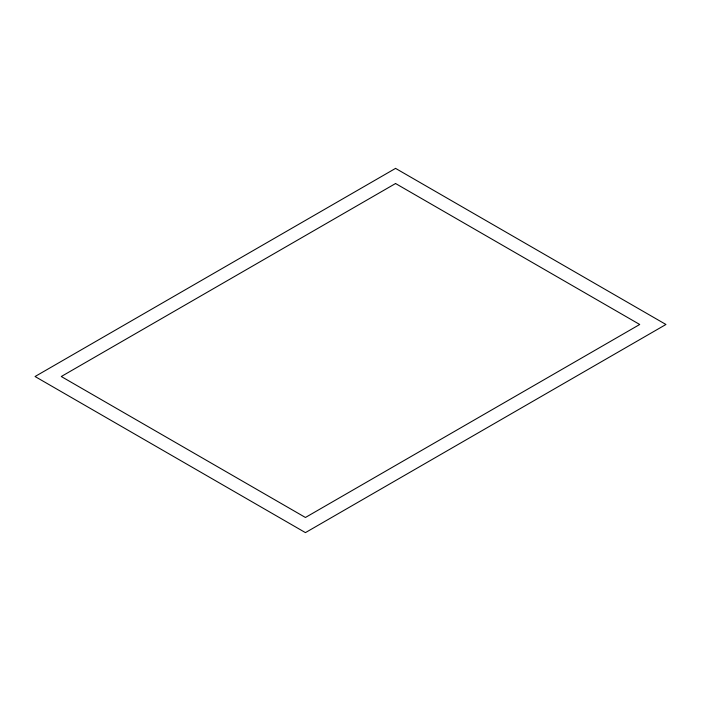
<?xml version="1.0" encoding="UTF-8"?>
<svg xmlns="http://www.w3.org/2000/svg" width="701" height="701" viewBox="0 0 701 701"><rect width="100%" height="100%" fill="white"/><g stroke="black" fill="none" stroke-linecap="round" stroke-linejoin="round"><path stroke-width="1.05" d="M395.566 168.38L35.05 376.516L305.434 532.62L665.95 324.484L395.566 168.38M395.566 183.522L61.276 376.516L305.434 517.478L639.724 324.484L395.566 183.522"/></g></svg>
